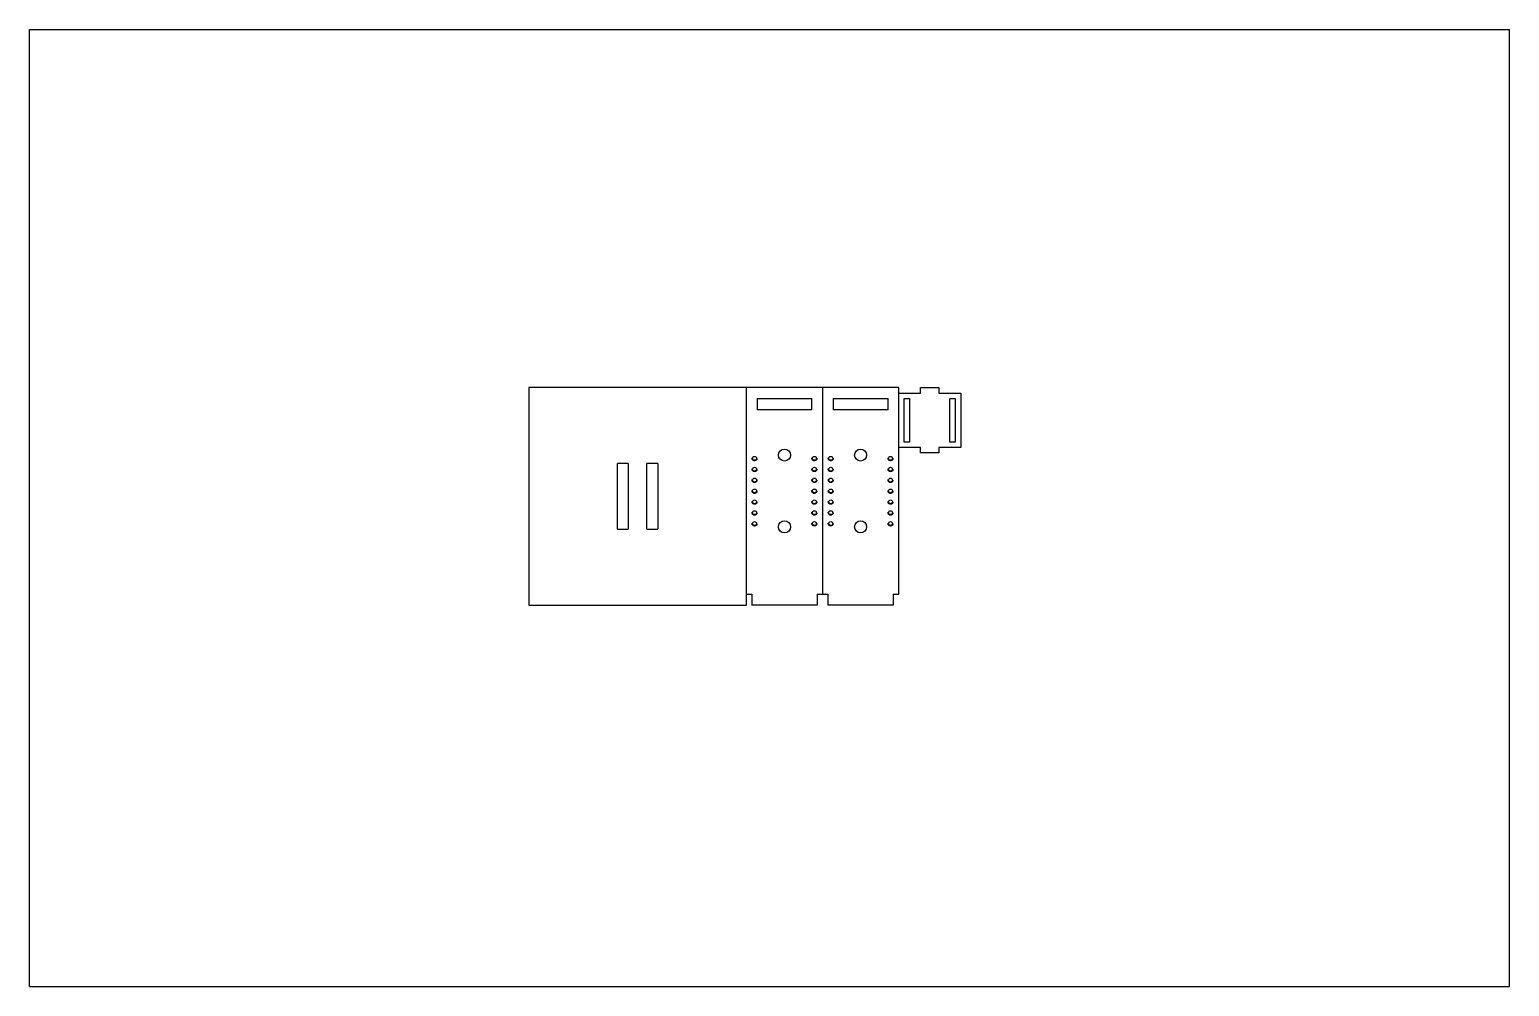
# Model space of a CAD drawing. Header units: inches. Extents: x 0 to 34, y 0 to 22.
import ezdxf

# ---------------------------------------------------------------- set-up
doc = ezdxf.new("R2010")
doc.units = ezdxf.units.IN
doc.header["$LTSCALE"] = 1.87
doc.header["$MEASUREMENT"] = 0
doc.linetypes.add('HIDDEN', pattern=[0.2, 0.1, -0.1])
doc.layers.get('0').update_dxf_attribs({"linetype": 'CONTINUOUS'})
doc.layers.add('02___PRT_ALL_AXES', color=7, linetype='CONTINUOUS')
doc.layers.add('DEFAULT_2', color=8, linetype='HIDDEN')

msp = doc.modelspace()

# ---------------------------------------------------------------- linework, layer by layer
at = {"color": 7, "linetype": 'Continuous'}
for p, q in [((0, 0), (0, 22)), ((0, 22), (34, 22)), ((34, 0), (34, 22)), ((11.469, 13.767), (11.469, 8.767)), ((19.969, 13.767), (11.469, 13.767)), ((16.469, 8.767), (16.469, 13.767)), ((18.219, 13.767), (18.219, 9.017)), ((19.969, 9.017), (19.969, 13.767)), ((19.969, 13.642), (20.469, 13.642)), ((20.469, 13.767), (20.894, 13.767)), ((20.469, 13.642), (20.469, 13.767)), ((20.894, 13.767), (20.894, 13.642)), ((20.894, 13.642), (21.394, 13.642)), ((21.394, 13.642), (21.394, 12.392)), ((16.714, 13.517), (16.714, 13.257)), ((16.714, 13.517), (17.974, 13.517)), ((17.974, 13.257), (17.974, 13.517)), ((18.464, 13.517), (18.464, 13.257)), ((18.464, 13.517), (19.724, 13.517)), ((19.724, 13.257), (19.724, 13.517)), ((20.094, 13.517), (20.219, 13.517)), ((20.094, 12.517), (20.094, 13.517)), ((20.219, 13.517), (20.219, 12.517)), ((21.144, 13.517), (21.269, 13.517)), ((21.144, 12.517), (21.144, 13.517)), ((21.269, 13.517), (21.269, 12.517)), ((17.974, 13.257), (16.714, 13.257)), ((19.724, 13.257), (18.464, 13.257)), ((20.469, 12.392), (19.969, 12.392)), ((20.219, 12.517), (20.094, 12.517)), ((20.469, 12.267), (20.469, 12.392)), ((20.894, 12.267), (20.469, 12.267)), ((21.394, 12.392), (20.894, 12.392)), ((20.894, 12.392), (20.894, 12.267)), ((21.269, 12.517), (21.144, 12.517)), ((13.506, 10.512), (13.506, 12.022)), ((13.756, 12.022), (13.506, 12.022)), ((13.756, 12.022), (13.756, 10.512)), ((14.181, 10.512), (14.181, 12.022)), ((14.431, 12.022), (14.181, 12.022)), ((14.431, 12.022), (14.431, 10.512)), ((13.506, 10.512), (13.756, 10.512)), ((14.181, 10.512), (14.431, 10.512)), ((16.469, 9.017), (16.594, 9.017)), ((16.594, 9.017), (16.594, 8.767)), ((18.094, 9.017), (18.344, 9.017)), ((18.094, 9.017), (18.094, 8.767)), ((18.344, 9.017), (18.344, 8.767)), ((19.844, 9.017), (19.969, 9.017)), ((19.844, 9.017), (19.844, 8.767)), ((11.469, 8.767), (16.469, 8.767)), ((18.094, 8.767), (16.594, 8.767)), ((19.844, 8.767), (18.344, 8.767)), ((0, 0), (34, 0))]:
    msp.add_line(p, q, dxfattribs=at)
at = {"layer": '02___PRT_ALL_AXES', "color": 7, "linetype": 'Continuous'}
for centre, radius in [((17.344, 12.217), 0.138), ((19.094, 12.217), 0.138), ((16.657, 12.142), 0.0445), ((16.657, 11.892), 0.0445), ((18.031, 12.142), 0.0445), ((18.031, 11.892), 0.0445), ((18.407, 12.142), 0.0445), ((18.407, 11.892), 0.0445), ((19.781, 12.142), 0.0445), ((19.781, 11.892), 0.0445), ((16.657, 11.642), 0.0445), ((18.031, 11.642), 0.0445), ((18.407, 11.642), 0.0445), ((19.781, 11.642), 0.0445), ((16.657, 11.392), 0.0445), ((18.031, 11.392), 0.0445), ((18.407, 11.392), 0.0445), ((19.781, 11.392), 0.0445), ((16.657, 11.142), 0.0445), ((16.657, 10.892), 0.0445), ((18.031, 11.142), 0.0445), ((18.031, 10.892), 0.0445), ((18.407, 11.142), 0.0445), ((18.407, 10.892), 0.0445), ((19.781, 11.142), 0.0445), ((19.781, 10.892), 0.0445), ((16.657, 10.642), 0.0445), ((17.344, 10.567), 0.138), ((18.031, 10.642), 0.0445), ((18.407, 10.642), 0.0445), ((19.094, 10.567), 0.138), ((19.781, 10.642), 0.0445)]:
    msp.add_circle(centre, radius, dxfattribs=at)
at = {"layer": 'DEFAULT_2', "color": 8, "linetype": 'HIDDEN'}
for centre in [(16.657, 12.142), (16.657, 11.892), (18.031, 12.142), (18.031, 11.892), (18.407, 12.142), (18.407, 11.892), (19.781, 12.142), (19.781, 11.892), (16.657, 11.642), (18.031, 11.642), (18.407, 11.642), (19.781, 11.642), (16.657, 11.392), (18.031, 11.392), (18.407, 11.392), (19.781, 11.392), (16.657, 11.142), (16.657, 10.892), (18.031, 11.142), (18.031, 10.892), (18.407, 11.142), (18.407, 10.892), (19.781, 11.142), (19.781, 10.892), (16.657, 10.642), (18.031, 10.642), (18.407, 10.642), (19.781, 10.642)]:
    msp.add_circle(centre, 0.056, dxfattribs=at)

doc.saveas('drawing.dxf')
